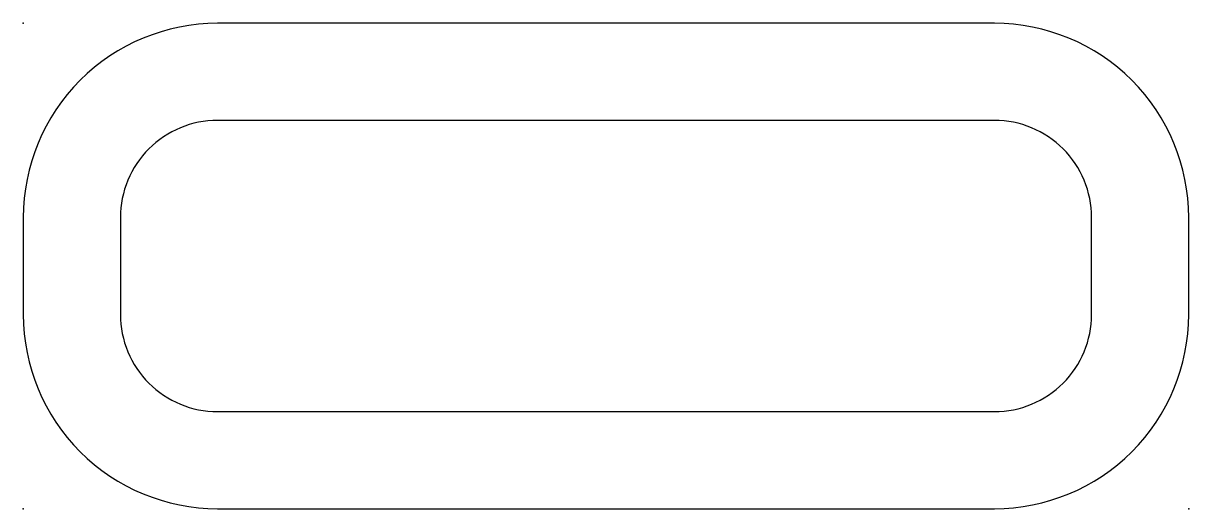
# Model space of a CAD drawing. Header units: millimetres. Extents: x 0 to 6, y 0 to 2.5.
import ezdxf

# ---------------------------------------------------------------- set-up
doc = ezdxf.new("R2010")
doc.units = ezdxf.units.MM
doc.layers.get('0').update_dxf_attribs({"linetype": 'CONTINUOUS'})

msp = doc.modelspace()

# ---------------------------------------------------------------- linework, layer by layer
for points in [[(1, 0), (5, 0, 0.414214), (6, 1), (6, 1.5, 0.414214), (5, 2.5), (1, 2.5, 0.414214), (0, 1.5), (0, 1, 0.414214)], [(0.5, 1.5), (0.5, 1, 0.414214), (1, 0.5), (5, 0.5, 0.414214), (5.5, 1), (5.5, 1.5, 0.414214), (5, 2), (1, 2, 0.414214)]]:
    msp.add_lwpolyline(points, format="xyb", close=True)
for p in [(0, 2.5), (0, 0), (0, 0), (6, 0)]:
    msp.add_point(p)

doc.saveas('drawing.dxf')
